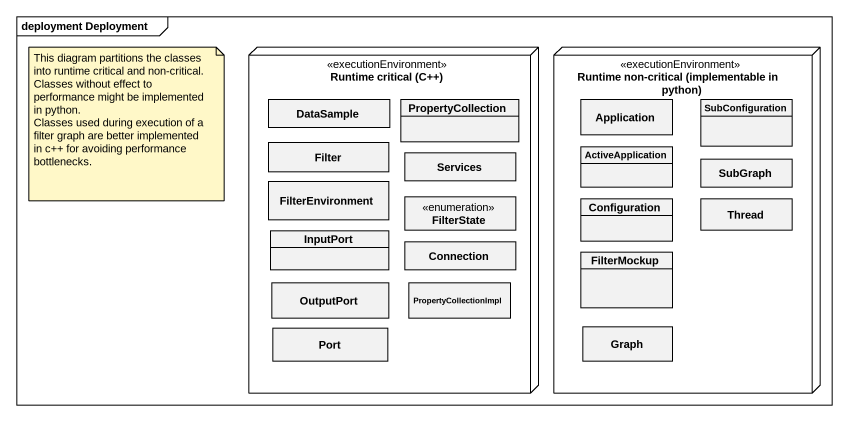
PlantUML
@startuml
mainframe deployment Deployment
hide circle
hide empty members
node "Runtime critical (C++)" as Runtime_critical_C <<executionEnvironment>> {
  class DataSample
  class PropertyCollection
  class Filter
  class Services
  class FilterEnvironment
  enum FilterState
  class InputPort
  class Connection
  class OutputPort
  class PropertyCollectionImpl
  class "Port" as Port_
}
node "Runtime non-critical (implementable in python)" as Runtime_non_critical <<executionEnvironment>> {
  class Application
  class SubConfiguration
  class ActiveApplication
  class SubGraph
  class Configuration
  class Thread
  class FilterMockup
  class Graph
}
note as N1
  This diagram partitions the classes into runtime critical and non-critical.
  Classes without effect to performance might be implemented in python.
  Classes used during execution of a filter graph are better implemented in c++ for avoiding performance bottlenecks.
end note
@enduml
